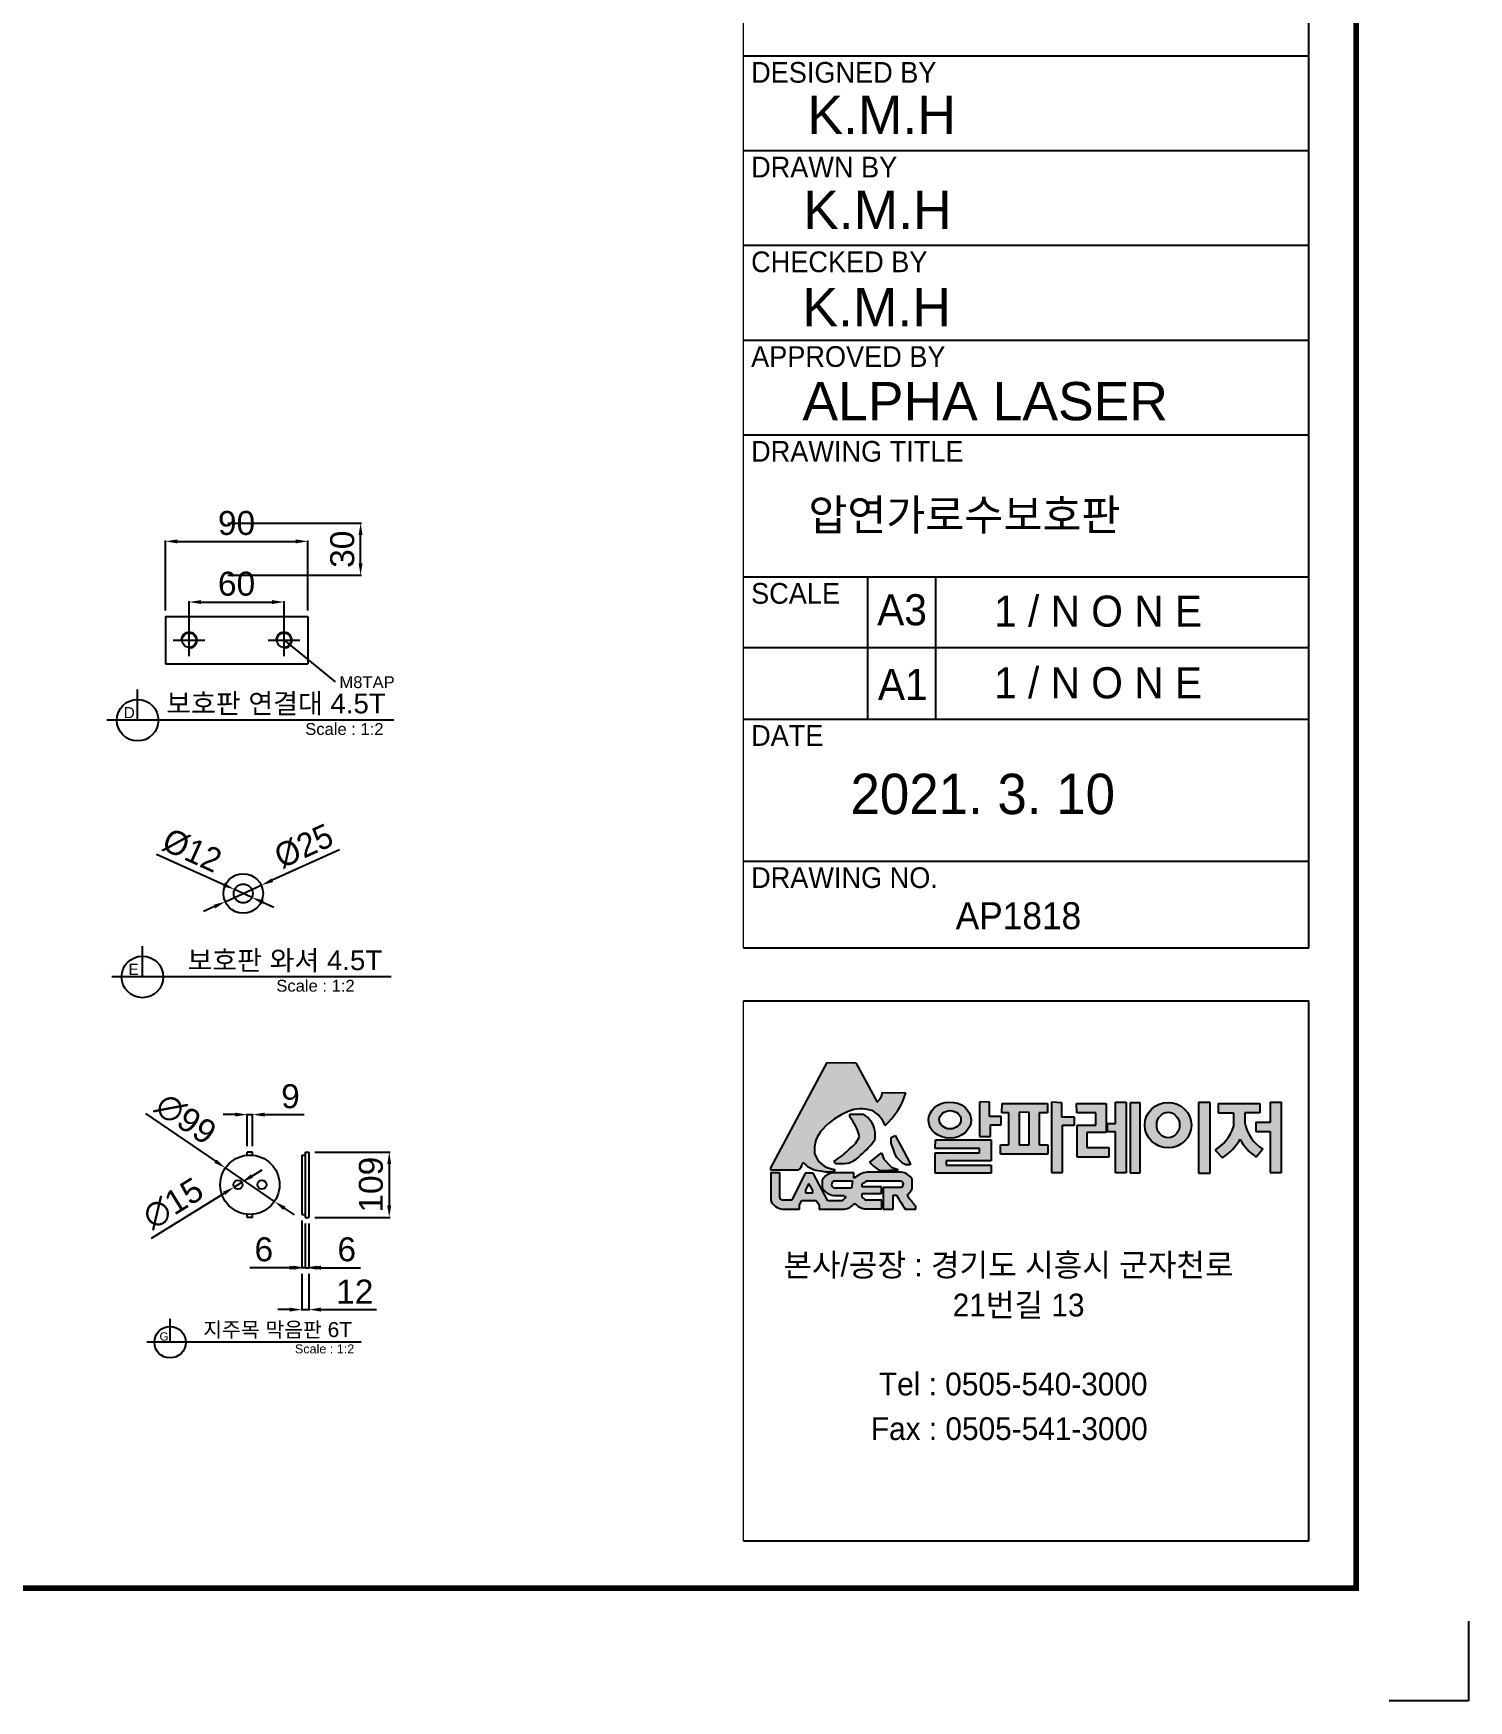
# Model space of a CAD drawing. Header units: millimetres. Extents: x 19970 to 27858, y -49763 to -44184.
# Drawn here: x 25463 to 27858, y -49763 to -46980 of the extents above; entities that cross this region are included whole.
import ezdxf
from ezdxf.enums import TextEntityAlignment as Align

# ---------------------------------------------------------------- set-up
doc = ezdxf.new("R2010")
doc.units = ezdxf.units.MM
doc.layers.add('LAYOUT', color=7, linetype='Continuous')
doc.layers.add('TEXT', color=7, linetype='Continuous')
doc.styles.add('H', font='')
doc.styles.get("Standard").update_dxf_attribs({"font": 'arial.ttf'})
doc.styles.get('H').set_extended_font_data('Dotum')
doc.dimstyles.new('ISO-25', dxfattribs={"dimtxt": 40, "dimasz": 20, "dimexe": 1.25, "dimexo": 10, "dimgap": 10, "dimtad": 1, "dimdec": 0, "dimtxsty": 'Standard', "dimcen": 2.5, "dimclrd": 3, "dimclre": 3, "dimclrt": 3, "dimadec": 0, "dimazin": 0, "dimtfac": 1, "dimtdec": 0, "dimtmove": 0, "dimatfit": 3, "dimfxl": 0, "dimarcsym": 0})

# ---------------------------------------------------------------- blocks, each defined once
blk = doc.blocks.new('*D12')
at = {"color": 3, "lineweight": -2, "transparency": 16777216}
for p, q in [((25683.3, -47943.4), (25683.3, -47826.8)), ((25703.3, -47828), (25900.9, -47828)), ((25920.9, -47943.4), (25920.9, -47826.8))]:
    blk.add_line(p, q, dxfattribs=at)
at = {"color": 3, "transparency": 16777216}
for points in [[(25703.3, -47824.7), (25703.3, -47831.4), (25683.3, -47828)], [(25900.9, -47824.7), (25900.9, -47831.4), (25920.9, -47828)]]:
    blk.add_solid(points, dxfattribs=at)
at = {"layer": 'Defpoints', "color": 0, "transparency": 16777216}
for p in [(25920.9, -47828), (25683.3, -47953.4), (25920.9, -47953.4)]:
    blk.add_point(p, dxfattribs=at)
at = {"color": 3, "transparency": 16777216, "insert": (25802.1, -47797.6), "char_height": 40, "attachment_point": 5}
blk.add_mtext('90', dxfattribs=at)
blk = doc.blocks.new('*D13')
at = {"color": 3, "lineweight": -2, "transparency": 16777216}
for p, q in [((25787.4, -47797.6), (26010.4, -47797.6)), ((26009.1, -47864.7), (26009.1, -47817.6)), ((25787.4, -47884.7), (26010.4, -47884.7))]:
    blk.add_line(p, q, dxfattribs=at)
at = {"color": 3, "transparency": 16777216}
for points in [[(26005.8, -47817.6), (26012.4, -47817.6), (26009.1, -47797.6)], [(26005.8, -47864.7), (26012.4, -47864.7), (26009.1, -47884.7)]]:
    blk.add_solid(points, dxfattribs=at)
at = {"layer": 'Defpoints', "color": 0, "transparency": 16777216}
for p in [(25777.4, -47797.6), (26009.1, -47797.6), (25777.4, -47884.7)]:
    blk.add_point(p, dxfattribs=at)
at = {"color": 3, "transparency": 16777216, "insert": (25978.7, -47841.2), "char_height": 40, "attachment_point": 5, "rotation": 90}
blk.add_mtext('30', dxfattribs=at)
blk = doc.blocks.new('*D14')
at = {"color": 3, "lineweight": -2, "transparency": 16777216}
for p, q in [((25973.7, -48342.7), (25861.6, -48393.7)), ((25783.3, -48429.4), (25843.4, -48402)), ((25765.1, -48437.6), (25746.9, -48445.9))]:
    blk.add_line(p, q, dxfattribs=at)
at = {"color": 3, "transparency": 16777216}
for points in [[(25860.2, -48390.7), (25863, -48396.7), (25843.4, -48402)], [(25763.7, -48434.6), (25766.5, -48440.7), (25783.3, -48429.4)]]:
    blk.add_solid(points, dxfattribs=at)
at = {"layer": 'Defpoints', "color": 0, "transparency": 16777216}
for p in [(25843.4, -48402), (25783.3, -48429.4)]:
    blk.add_point(p, dxfattribs=at)
at = {"color": 3, "transparency": 16777216, "insert": (25914.3, -48336.7), "char_height": 40, "attachment_point": 5, "rotation": 24.4839}
blk.add_mtext('{\\fMS PGothic|b0|i0|c129|p34;%%C25}', dxfattribs=at)
blk = doc.blocks.new('*D15')
at = {"color": 3, "lineweight": -2, "transparency": 16777216}
for p, q in [((25668.5, -48350.1), (25780.7, -48400.9)), ((25827.8, -48422.2), (25798.9, -48409.1)), ((25846, -48430.4), (25864.2, -48438.7))]:
    blk.add_line(p, q, dxfattribs=at)
at = {"color": 3, "transparency": 16777216}
for points in [[(25782.1, -48397.9), (25779.3, -48403.9), (25798.9, -48409.1)], [(25847.4, -48427.4), (25844.6, -48433.5), (25827.8, -48422.2)]]:
    blk.add_solid(points, dxfattribs=at)
at = {"layer": 'Defpoints', "color": 0, "transparency": 16777216}
for p in [(25798.9, -48409.1), (25827.8, -48422.2)]:
    blk.add_point(p, dxfattribs=at)
at = {"color": 3, "transparency": 16777216, "insert": (25727.8, -48344.1), "char_height": 40, "attachment_point": 5, "rotation": 335.6577}
blk.add_mtext('{\\fMS PGothic|b0|i0|c129|p34;%%C12}', dxfattribs=at)
blk = doc.blocks.new('*D16')
at = {"color": 3, "lineweight": -2, "transparency": 16777216}
for p, q in [((25722.9, -47983), (25722.9, -47928)), ((25742.9, -47929.3), (25861.3, -47929.3)), ((25881.3, -47983), (25881.3, -47928))]:
    blk.add_line(p, q, dxfattribs=at)
at = {"color": 3, "transparency": 16777216}
for points in [[(25742.9, -47926), (25742.9, -47932.6), (25722.9, -47929.3)], [(25861.3, -47926), (25861.3, -47932.6), (25881.3, -47929.3)]]:
    blk.add_solid(points, dxfattribs=at)
at = {"layer": 'Defpoints', "color": 0, "transparency": 16777216}
for p in [(25881.3, -47929.3), (25722.9, -47993), (25881.3, -47993)]:
    blk.add_point(p, dxfattribs=at)
at = {"color": 3, "transparency": 16777216, "insert": (25802.1, -47898.9), "char_height": 40, "attachment_point": 5}
blk.add_mtext('60', dxfattribs=at)
blk = doc.blocks.new('*D2')
at = {"color": 3, "lineweight": -2, "transparency": 16777216}
for p, q in [((16880.3, -24788.6), (16997.3, -24868.4)), ((17095.6, -24935.4), (17013.8, -24879.6)), ((17112.1, -24946.7), (17128.6, -24958))]:
    blk.add_line(p, q, dxfattribs=at)
at = {"color": 3, "transparency": 16777216}
for points in [[(16999.2, -24865.6), (16995.4, -24871.1), (17013.8, -24879.6)], [(17114, -24944), (17110.2, -24949.5), (17095.6, -24935.4)]]:
    blk.add_solid(points, dxfattribs=at)
at = {"layer": 'Defpoints', "color": 0, "transparency": 16777216}
for p in [(17013.8, -24879.6), (17095.6, -24935.4)]:
    blk.add_point(p, dxfattribs=at)
at = {"color": 3, "transparency": 16777216, "insert": (16947.7, -24797.7), "char_height": 40, "attachment_point": 5, "rotation": 325.6971}
blk.add_mtext('∅99', dxfattribs=at)
blk = doc.blocks.new('*D3')
at = {"color": 3, "lineweight": -2, "transparency": 16777216}
for p, q in [((17041.1, -24903.6), (17028.3, -24911.5)), ((17058.1, -24893.1), (17075.1, -24882.5)), ((16890.7, -24996.7), (17011.3, -24922))]:
    blk.add_line(p, q, dxfattribs=at)
at = {"color": 3, "transparency": 16777216}
for points in [[(17056.3, -24890.2), (17059.8, -24895.9), (17041.1, -24903.6)], [(17009.6, -24919.2), (17013.1, -24924.8), (17028.3, -24911.5)]]:
    blk.add_solid(points, dxfattribs=at)
at = {"layer": 'Defpoints', "color": 0, "transparency": 16777216}
for p in [(17041.1, -24903.6), (17028.3, -24911.5)]:
    blk.add_point(p, dxfattribs=at)
at = {"color": 3, "transparency": 16777216, "insert": (16926.5, -24938.8), "char_height": 40, "attachment_point": 5, "rotation": 31.7725}
blk.add_mtext('∅15', dxfattribs=at)
blk = doc.blocks.new('*D4')
at = {"color": 3, "lineweight": -2, "transparency": 16777216}
for p, q in [((17030.2, -24790.5), (17010.2, -24790.5)), ((17050.2, -24843), (17050.2, -24789.2)), ((17050.2, -24790.5), (17059.2, -24790.5)), ((17059.2, -24843), (17059.2, -24789.2)), ((17079.2, -24790.5), (17145.5, -24790.5))]:
    blk.add_line(p, q, dxfattribs=at)
at = {"color": 3, "transparency": 16777216}
for points in [[(17030.2, -24787.2), (17030.2, -24793.8), (17050.2, -24790.5)], [(17079.2, -24787.2), (17079.2, -24793.8), (17059.2, -24790.5)]]:
    blk.add_solid(points, dxfattribs=at)
at = {"layer": 'Defpoints', "color": 0, "transparency": 16777216}
for p in [(17059.2, -24790.5), (17050.2, -24853), (17059.2, -24853)]:
    blk.add_point(p, dxfattribs=at)
at = {"color": 3, "transparency": 16777216, "insert": (17122.4, -24760.1), "char_height": 40, "attachment_point": 5}
blk.add_mtext('9', dxfattribs=at)
blk = doc.blocks.new('*D5')
at = {"color": 3, "lineweight": -2, "transparency": 16777216}
for p, q in [((17163.1, -24853), (17288.5, -24853)), ((17287.2, -24873), (17287.2, -24942)), ((17163.1, -24962), (17288.5, -24962))]:
    blk.add_line(p, q, dxfattribs=at)
at = {"color": 3, "transparency": 16777216}
for points in [[(17283.9, -24873), (17290.5, -24873), (17287.2, -24853)], [(17283.9, -24942), (17290.5, -24942), (17287.2, -24962)]]:
    blk.add_solid(points, dxfattribs=at)
at = {"layer": 'Defpoints', "color": 0, "transparency": 16777216}
for p in [(17153.1, -24853), (17153.1, -24962), (17287.2, -24962)]:
    blk.add_point(p, dxfattribs=at)
at = {"color": 3, "transparency": 16777216, "insert": (17256.8, -24907.5), "char_height": 40, "attachment_point": 5, "rotation": 90}
blk.add_mtext('109', dxfattribs=at)
blk = doc.blocks.new('*D6')
at = {"color": 3, "lineweight": -2, "transparency": 16777216}
for p, q in [((17147.1, -24972), (17147.1, -25047.3)), ((17153.1, -24972), (17153.1, -25047.3)), ((17127.1, -25046), (17107.1, -25046)), ((17147.1, -25046), (17153.1, -25046)), ((17173.1, -25046), (17239.5, -25046))]:
    blk.add_line(p, q, dxfattribs=at)
at = {"color": 3, "transparency": 16777216}
for points in [[(17127.1, -25042.7), (17127.1, -25049.3), (17147.1, -25046)], [(17173.1, -25042.7), (17173.1, -25049.3), (17153.1, -25046)]]:
    blk.add_solid(points, dxfattribs=at)
at = {"layer": 'Defpoints', "color": 0, "transparency": 16777216}
for p in [(17147.1, -24962), (17153.1, -24962), (17153.1, -25046)]:
    blk.add_point(p, dxfattribs=at)
at = {"color": 3, "transparency": 16777216, "insert": (17216.3, -25015.6), "char_height": 40, "attachment_point": 5}
blk.add_mtext('6', dxfattribs=at)
blk = doc.blocks.new('*D7')
at = {"color": 3, "lineweight": -2, "transparency": 16777216}
for p, q in [((17141.1, -24967), (17141.1, -25047.3)), ((17147.1, -24972), (17147.1, -25047.3)), ((17121.1, -25046), (17054.7, -25046)), ((17147.1, -25046), (17141.1, -25046)), ((17167.1, -25046), (17187.1, -25046))]:
    blk.add_line(p, q, dxfattribs=at)
at = {"color": 3, "transparency": 16777216}
for points in [[(17121.1, -25042.7), (17121.1, -25049.3), (17141.1, -25046)], [(17167.1, -25042.7), (17167.1, -25049.3), (17147.1, -25046)]]:
    blk.add_solid(points, dxfattribs=at)
at = {"layer": 'Defpoints', "color": 0, "transparency": 16777216}
for p in [(17141.1, -24957), (17147.1, -24962), (17141.1, -25046)]:
    blk.add_point(p, dxfattribs=at)
at = {"color": 3, "transparency": 16777216, "insert": (17077.9, -25015.6), "char_height": 40, "attachment_point": 5}
blk.add_mtext('6', dxfattribs=at)
blk = doc.blocks.new('*D8')
at = {"color": 3, "lineweight": -2, "transparency": 16777216}
for p, q in [((17141.1, -25056), (17141.1, -25117.3)), ((17153.1, -25056), (17153.1, -25117.3)), ((17121.1, -25116), (17101.1, -25116)), ((17141.1, -25116), (17153.1, -25116)), ((17173.1, -25116), (17266.2, -25116))]:
    blk.add_line(p, q, dxfattribs=at)
at = {"color": 3, "transparency": 16777216}
for points in [[(17121.1, -25112.7), (17121.1, -25119.3), (17141.1, -25116)], [(17173.1, -25112.7), (17173.1, -25119.3), (17153.1, -25116)]]:
    blk.add_solid(points, dxfattribs=at)
at = {"layer": 'Defpoints', "color": 0, "transparency": 16777216}
for p in [(17141.1, -25046), (17153.1, -25046), (17153.1, -25116)]:
    blk.add_point(p, dxfattribs=at)
at = {"color": 3, "transparency": 16777216, "insert": (17229.7, -25085.9), "char_height": 40, "attachment_point": 5}
blk.add_mtext('12', dxfattribs=at)
blk = doc.blocks.new('A$C2C0F6B7D')
for p, q in [((0, 109), (-9, 109)), ((-9, 103.8), (-9, 109)), ((0, 103.8), (0, 109)), ((81.9, 104), (87.9, 104)), ((81.9, 104), (81.9, 5)), ((87.9, 109), (93.9, 109)), ((87.9, 109), (87.9, 0)), ((93.9, 109), (93.9, 0)), ((-9, 0), (-9, 5.2)), ((0, 0), (-9, 0)), ((0, 0), (0, 5.2)), ((81.9, 5), (87.9, 5)), ((87.9, 0), (93.9, 0)), ((-137.7, -208.4), (-137.7, -169.6)), ((181.4, -208.4), (-176.5, -208.4))]:
    blk.add_line(p, q)
for centre, radius in [((-4.5, 54.5), 49.5), ((-24.5, 54.5), 7.5), ((15.5, 54.5), 7.5), ((-137.7, -208.4), 26.3)]:
    blk.add_circle(centre, radius)
blk.add_text('G', height=14).set_placement((-155.4, -205.8))
at = {"layer": 'TEXT'}
blk.add_text('지주목 막음판 6T', height=25, dxfattribs=at).set_placement((41.8, -199.8), align=Align.CENTER)
blk.add_text('Scale : 1:2', height=15, dxfattribs=at).set_placement((70.6, -227))
for base, p1, p2, picture, middle in [((0, 171.5), (-9, 109), (0, 109), '*D4', (63.2, 202)), ((81.9, -84), (87.9, 0), (81.9, 5), '*D7', (18.7, -53.5)), ((93.9, -84), (87.9, 0), (93.9, 0), '*D6', (157.1, -53.5)), ((93.9, -154), (81.9, -84), (93.9, -84), '*D8', (170.5, -123.9))]:
    dim = blk.add_linear_dim(base=base, p1=p1, p2=p2, dimstyle='ISO-25')
    dim.commit()
    dim.dimension.update_dxf_attribs({"geometry": picture, "text_midpoint": middle, "insert": (-17059.2, 24962)})
for p1, p2, picture, middle in [((36.4, 26.6), (-45.4, 82.4), '*D2', (-111.5, 164.3)), ((-18.1, 58.4), (-30.9, 50.6), '*D3', (-132.7, 23.3))]:
    dim = blk.add_diameter_dim_2p(p1=p1, p2=p2, dimstyle='ISO-25')
    dim.commit()
    dim.dimension.update_dxf_attribs({"geometry": picture, "text_midpoint": middle, "insert": (-17059.2, 24962)})
dim = blk.add_linear_dim(base=(228, 0), p1=(93.9, 109), p2=(93.9, 0), angle=90, dimstyle='ISO-25')
dim.commit()
dim.dimension.update_dxf_attribs({"geometry": '*D5', "text_midpoint": (197.6, 54.5), "insert": (-17059.2, 24962)})

msp = doc.modelspace()

# ---------------------------------------------------------------- hatches: boundary and pattern name
h = msp.add_hatch(color=256)
h.dxf.hatch_style = 1
h.set_gradient(color1=(255, 0, 0), color2=(255, 159, 127), tint=1)
h.paths.add_polyline_path([(26693.9, -48873.9), (26693.7, -48877.7), (26739.5, -48877.7, 0.214284), (26746.1, -48867.2, -0.655828), (26749.2, -48866.3, 0.18567), (26776.4, -48878.6, 0.148851), (26799.9, -48878.7, 0.404174), (26800.6, -48876.1, -0.316733), (26766.8, -48849.5, -0.221534), (26780.5, -48808.9, -0.105066), (26822.7, -48779.5, -0.185229), (26862.2, -48778.2, -0.196064), (26884.5, -48802.9, 0.141597), (26919, -48748.5), (26879.7, -48748.1), (26878.9, -48753.4), (26876, -48758.3), (26871.3, -48764.3), (26835.7, -48698.3), (26788, -48697.9)])
h.paths.add_polyline_path([(26825.5, -48841.6, -0.08303), (26799.1, -48862.3, 0.230034), (26801.8, -48866.2, 0.021204), (26821.4, -48866, 0.137848), (26843.7, -48852.6, 0.057638), (26867.7, -48826.3, 0.060436), (26867.4, -48811.1, 0.2375), (26847.8, -48784.5), (26824.9, -48784.5), (26824.9, -48787.9, -0.121183), (26841.6, -48821.9, -0.135167)], flags=17)
h.paths.add_polyline_path([(26882.2, -48859), (26878.4, -48848.7), (26858.6, -48864.6, 0.044378), (26876.1, -48878.6), (26906, -48877.4), (26906, -48876.2), (26895.4, -48872.8)], flags=17)
h.paths.add_polyline_path([(26901.1, -48851.4), (26904.1, -48856.5), (26913.9, -48866.5), (26919.8, -48868.9), (26926.4, -48868.9), (26926.4, -48866.3), (26915.7, -48846.5), (26901.2, -48819.6), (26894.8, -48823), (26894.8, -48832.3), (26899.3, -48844.7)])
h.paths.add_polyline_path([(26714.3, -48927.7, -0.419155), (26708.3, -48922.1), (26708.3, -48881.4), (26693.6, -48881.4), (26693.6, -48928.4, 0.254457), (26713.1, -48942.9), (26741.4, -48942.9), (26741.4, -48935.6), (26745.6, -48927.9), (26769.3, -48927.9), (26774.7, -48935.3), (26774.7, -48942.9), (26816.5, -48942.9, 0.190479), (26833.5, -48932.7, 0.147735), (26850.3, -48942.1), (26878.8, -48942.1), (26878.8, -48927.7), (26852.6, -48927.7, -0.052449), (26846.2, -48923.1), (26846.2, -48916.4), (26878.3, -48916.4), (26878.3, -48905.4), (26846.1, -48905.4), (26846.1, -48900.5, -0.044761), (26854.6, -48895.5), (26910.9, -48895.5, -0.648836), (26912.1, -48906.4), (26881.5, -48906.4), (26881.5, -48942.6), (26897.9, -48942.6), (26897.9, -48919.1), (26903.5, -48919.1, 0.01692), (26918.1, -48942.4), (26935.6, -48942.4), (26935.6, -48937.7, -0.024318), (26921.6, -48919.5, 0.064908), (26929.6, -48908.9), (26929.6, -48892.6, 0.229002), (26911.5, -48880.8), (26854.7, -48880.8, 0.127003), (26832.5, -48890.9), (26832.5, -48881.8), (26797.1, -48881.8, 0.22689), (26779.4, -48894.3), (26779.4, -48907.7, 0.193483), (26798.7, -48919.8), (26815.9, -48919.8, 0.030046), (26819.3, -48923.3, 0.136716), (26813.4, -48928.7), (26788.7, -48928.7), (26764.4, -48882.7), (26751.3, -48882.7), (26729.1, -48927.7)])
h.paths.add_polyline_path([(26751.9, -48915.3), (26751.9, -48910.6), (26757.4, -48899.8), (26764, -48911.2), (26764, -48915.3)], flags=16)
h.paths.add_polyline_path([(26800.2, -48895.5), (26829.9, -48895.4), (26828.6, -48907.6), (26801.3, -48907.6, -0.924958)], flags=16)
edge = h.paths.add_edge_path()
edge.add_ellipse((26992.5, -48794), major_axis=(-35.5, -0.5), ratio=0.850598, start_angle=0, end_angle=360)
edge = h.paths.add_edge_path(flags=16)
edge.add_ellipse((26993, -48793.4), major_axis=(-18, 0), ratio=0.843368, start_angle=0, end_angle=360)
h.paths.add_polyline_path([(27061.8, -48827), (26968.6, -48827), (26968, -48841.4), (27042.1, -48841.4), (27042.1, -48848.8), (26968.3, -48848.8), (26968.3, -48882.3), (27061.6, -48882.3), (27061.6, -48869.1), (26986.2, -48869.1), (26986.2, -48862), (27061.8, -48862)])
h.paths.add_polyline_path([(27041.8, -48821.5), (27060.2, -48821.5), (27060.2, -48801.7), (27078, -48801.7), (27078, -48788), (27058.8, -48788), (27058.8, -48763.7), (27041.8, -48764)])
h.paths.add_polyline_path([(27090.8, -48782), (27090.8, -48835.1), (27077.2, -48835.1), (27077.2, -48850.7), (27156, -48850.7), (27156, -48835.2), (27141.9, -48835.2), (27141.9, -48782), (27155.5, -48782), (27155.5, -48766.3), (27080, -48766.3), (27079.1, -48782)])
h.paths.add_polyline_path([(27108.4, -48781), (27125.1, -48781.4), (27125.1, -48835.2), (27108.4, -48835.2)], flags=16)
h.paths.add_polyline_path([(27179.4, -48789.3), (27179.4, -48765), (27162.5, -48764.1), (27162.5, -48881.7), (27180.7, -48881.7), (27180.7, -48802.3), (27200.7, -48802.3), (27200.7, -48789.3)])
h.paths.add_polyline_path([(27221, -48814.8), (27253.3, -48814.8), (27253.3, -48766.2), (27204.2, -48766.2), (27204.4, -48781.9), (27236, -48781.9), (27236, -48802.5), (27205.1, -48802.5), (27205.1, -48855.9), (27257.9, -48855.9), (27257.9, -48839.6), (27221, -48839.6)])
h.paths.add_polyline_path([(27268.9, -48881.8), (27286.9, -48881.8), (27286.9, -48764.3), (27269.1, -48764.3), (27269.1, -48799.7), (27255.9, -48799.7), (27255.7, -48813.3), (27268.9, -48813.3)])
h.paths.add_polyline_path([(27293.7, -48882), (27310, -48882), (27310, -48765.1), (27293.7, -48765.1)])
edge = h.paths.add_edge_path()
edge.add_ellipse((27356.8, -48802.3), major_axis=(-38.9, 0), ratio=0.974401, start_angle=0, end_angle=360)
edge = h.paths.add_edge_path(flags=16)
edge.add_ellipse((27356.9, -48802.3), major_axis=(0, -21.3), ratio=0.89757, start_angle=0, end_angle=360)
h.paths.add_polyline_path([(27407.4, -48882.4), (27427, -48882.4), (27427, -48764.4), (27407.4, -48764.6)])
h.paths.add_polyline_path([(27477, -48826, 0.121385), (27503.7, -48855.7), (27514.8, -48842.7, -0.196928), (27484.8, -48798.8), (27484.8, -48782), (27509.8, -48782), (27509.8, -48766.1), (27440.6, -48766.1), (27440.6, -48781.7), (27465.8, -48781.7), (27465.8, -48805.4, -0.181097), (27435.2, -48844.1), (27447.8, -48856.9, 0.109226)])
h.paths.add_polyline_path([(27546.2, -48764.2), (27527.6, -48764.2), (27527.6, -48797.6), (27503.1, -48797.6), (27503.1, -48813), (27527.2, -48813), (27527.2, -48881.4), (27546.2, -48881.4)])

# ---------------------------------------------------------------- linework, layer by layer
at = {"color": 0, "lineweight": 20}
for p, q in [((26648.3, -48506.6), (26648.3, -45278.3)), ((26648.3, -49496.1), (26648.3, -48594.9))]:
    msp.add_line(p, q, dxfattribs=at)
for p, q in [((27591.6, -48506.6), (27591.6, -45278.3)), ((26648.3, -47017.7), (27591.6, -47017.7)), ((26648.3, -47175.8), (27591.6, -47175.8)), ((26648.3, -47333.9), (27591.6, -47333.9)), ((26648.3, -47492.1), (27591.6, -47492.1)), ((26648.3, -47650.2), (27591.6, -47650.2)), ((26648.3, -47887.4), (27591.6, -47887.4)), ((26855, -47887.4), (26855, -48124.5)), ((26968.4, -47887.4), (26968.4, -48124.5)), ((25683.3, -47953.4), (25683.3, -48032.6)), ((25683.3, -47953.4), (25920.9, -47953.4)), ((25920.9, -47953.4), (25920.9, -48032.6)), ((25881.3, -47993), (25966.6, -48062.6)), ((27591.6, -48005.9), (26648.3, -48005.9)), ((25683.3, -48032.6), (25920.9, -48032.6)), ((25636.9, -48126.5), (25636.9, -48075.3)), ((26064.5, -48126.5), (25585.7, -48126.5)), ((26648.3, -48124.5), (27591.6, -48124.5)), ((26648.3, -48361.7), (27591.6, -48361.7)), ((25645, -48555), (25645, -48503.8)), ((26648.3, -48506.6), (27591.6, -48506.6)), ((26060, -48555), (25593.8, -48555)), ((26648.3, -48594.9), (27591.6, -48594.9)), ((27591.6, -49496.1), (27591.6, -48594.9)), ((26693.9, -48873.9), (26788, -48697.9)), ((26788, -48697.9), (26835.7, -48698.3)), ((26835.7, -48698.3), (26871.3, -48764.3)), ((26876, -48758.3), (26878.9, -48753.4)), ((26878.9, -48753.4), (26879.7, -48748.1)), ((26879.7, -48748.1), (26919, -48748.5)), ((26871.3, -48764.3), (26876, -48758.3)), ((27058.8, -48763.7), (27041.8, -48764)), ((27041.8, -48764), (27041.8, -48821.5)), ((27058.8, -48788), (27058.8, -48763.7)), ((27079.1, -48782), (27080, -48766.3)), ((27090.8, -48782), (27079.1, -48782)), ((27080, -48766.3), (27155.5, -48766.3)), ((27090.8, -48835.1), (27090.8, -48782)), ((27108.4, -48781), (27108.4, -48835.2)), ((27125.1, -48781.4), (27108.4, -48781)), ((27125.1, -48835.2), (27125.1, -48781.4)), ((27155.5, -48782), (27141.9, -48782)), ((27141.9, -48782), (27141.9, -48835.2)), ((27155.5, -48766.3), (27155.5, -48782)), ((27162.5, -48764.1), (27162.5, -48881.7)), ((27179.4, -48765), (27162.5, -48764.1)), ((27179.4, -48789.3), (27179.4, -48765)), ((27204.2, -48766.2), (27253.3, -48766.2)), ((27204.4, -48781.9), (27204.2, -48766.2)), ((27236, -48781.9), (27204.4, -48781.9)), ((27236, -48802.5), (27236, -48781.9)), ((27253.3, -48766.2), (27253.3, -48814.8)), ((27269.1, -48799.7), (27269.1, -48764.3)), ((27269.1, -48764.3), (27286.9, -48764.3)), ((27286.9, -48764.3), (27286.9, -48881.8)), ((27293.7, -48765.1), (27293.7, -48882)), ((27310, -48765.1), (27293.7, -48765.1)), ((27310, -48882), (27310, -48765.1)), ((27427, -48764.4), (27407.4, -48764.6)), ((27407.4, -48764.6), (27407.4, -48882.4)), ((27427, -48882.4), (27427, -48764.4)), ((27440.6, -48766.1), (27509.8, -48766.1)), ((27440.6, -48766.1), (27440.6, -48781.7)), ((27440.6, -48781.7), (27465.8, -48781.7)), ((27465.8, -48781.7), (27465.8, -48805.4)), ((27509.8, -48782), (27484.8, -48782)), ((27484.8, -48782), (27484.8, -48798.8)), ((27509.8, -48766.1), (27509.8, -48782)), ((27527.6, -48797.6), (27527.6, -48764.2)), ((27527.6, -48764.2), (27546.2, -48764.2)), ((27546.2, -48881.4), (27546.2, -48764.2)), ((26847.8, -48784.5), (26824.9, -48784.5)), ((26824.9, -48784.5), (26824.9, -48787.9)), ((27078, -48788), (27058.8, -48788)), ((27060.2, -48821.5), (27060.2, -48801.7)), ((27060.2, -48801.7), (27078, -48801.7)), ((27078, -48801.7), (27078, -48788)), ((27200.7, -48789.3), (27179.4, -48789.3)), ((27180.7, -48881.7), (27180.7, -48802.3)), ((27180.7, -48802.3), (27200.7, -48802.3)), ((27200.7, -48802.3), (27200.7, -48789.3)), ((27205.1, -48855.9), (27205.1, -48802.5)), ((27205.1, -48802.5), (27236, -48802.5)), ((27255.7, -48813.3), (27255.9, -48799.7)), ((27255.9, -48799.7), (27269.1, -48799.7)), ((27503.1, -48797.6), (27503.1, -48813)), ((27503.1, -48797.6), (27527.6, -48797.6)), ((26894.8, -48823), (26901.2, -48819.6)), ((26894.8, -48832.3), (26894.8, -48823)), ((26899.3, -48844.7), (26894.8, -48832.3)), ((26901.3, -48819.8), (26915.7, -48846.5)), ((26968, -48841.4), (26968.6, -48827)), ((26968.6, -48827), (27061.8, -48827)), ((27041.8, -48821.5), (27060.2, -48821.5)), ((27061.8, -48827), (27061.8, -48862)), ((27077.2, -48850.7), (27077.2, -48835.1)), ((27077.2, -48835.1), (27090.8, -48835.1)), ((27108.4, -48835.2), (27125.1, -48835.2)), ((27141.9, -48835.2), (27156, -48835.2)), ((27156, -48835.2), (27156, -48850.7)), ((27253.3, -48814.8), (27221, -48814.8)), ((27221, -48814.8), (27221, -48839.6)), ((27268.9, -48813.3), (27255.7, -48813.3)), ((27268.9, -48881.8), (27268.9, -48813.3)), ((27503.1, -48813), (27527.2, -48813)), ((27527.2, -48813), (27527.2, -48881.4)), ((26858.6, -48864.6), (26878.4, -48848.7)), ((26878.4, -48848.7), (26882.2, -48859)), ((26882.2, -48859), (26895.4, -48872.8)), ((26901.1, -48851.4), (26899.3, -48844.7)), ((26904.1, -48856.5), (26901.1, -48851.4)), ((26913.9, -48866.5), (26904.1, -48856.5)), ((26919.8, -48868.9), (26913.9, -48866.5)), ((26915.7, -48846.5), (26926.4, -48866.3)), ((26926.4, -48866.3), (26926.4, -48868.9)), ((27042.1, -48841.4), (26968, -48841.4)), ((26968.3, -48882.3), (26968.3, -48848.8)), ((26968.3, -48848.8), (27042.1, -48848.8)), ((27061.8, -48862), (26986.2, -48862)), ((26986.2, -48862), (26986.2, -48869.1)), ((27042.1, -48848.8), (27042.1, -48841.4)), ((27156, -48850.7), (27077.2, -48850.7)), ((27257.9, -48855.9), (27205.1, -48855.9)), ((27221, -48839.6), (27257.9, -48839.6)), ((27257.9, -48839.6), (27257.9, -48855.9)), ((27435.2, -48844.1), (27447.8, -48856.9)), ((27514.8, -48842.7), (27503.7, -48855.7)), ((26693.6, -48881.4), (26708.3, -48881.4)), ((26693.6, -48881.4), (26693.6, -48928.4)), ((26693.7, -48877.7), (26693.9, -48873.9)), ((26739.5, -48877.7), (26693.7, -48877.7)), ((26708.3, -48881.4), (26708.3, -48922.1)), ((26751.3, -48882.7), (26729.1, -48927.7)), ((26764.4, -48882.7), (26751.3, -48882.7)), ((26788.7, -48928.7), (26764.4, -48882.7)), ((26779.4, -48894.3), (26779.4, -48907.7)), ((26832.5, -48881.8), (26797.1, -48881.8)), ((26832.5, -48890.9), (26832.5, -48881.8)), ((26911.5, -48880.8), (26854.7, -48880.8)), ((26906, -48877.4), (26876.1, -48878.6)), ((26895.4, -48872.8), (26906, -48876.2)), ((26906, -48876.2), (26906, -48877.4)), ((26926.4, -48868.9), (26919.8, -48868.9)), ((26929.6, -48908.9), (26929.6, -48892.6)), ((27061.6, -48882.3), (26968.3, -48882.3)), ((26986.2, -48869.1), (27061.6, -48869.1)), ((27061.6, -48869.1), (27061.6, -48882.3)), ((27162.5, -48881.7), (27180.7, -48881.7)), ((27286.9, -48881.8), (27268.9, -48881.8)), ((27293.7, -48882), (27310, -48882)), ((27407.4, -48882.4), (27427, -48882.4)), ((27527.2, -48881.4), (27546.2, -48881.4)), ((26757.4, -48899.8), (26751.9, -48910.6)), ((26751.9, -48910.6), (26751.9, -48915.3)), ((26751.9, -48915.3), (26764, -48915.3)), ((26764, -48911.2), (26757.4, -48899.8)), ((26764, -48915.3), (26764, -48911.2)), ((26798.7, -48919.8), (26815.9, -48919.8)), ((26800.2, -48895.5), (26829.9, -48895.4)), ((26828.6, -48907.6), (26801.2, -48907.6)), ((26829.9, -48895.4), (26828.6, -48907.6)), ((26846.1, -48905.4), (26846.1, -48900.5)), ((26878.3, -48905.4), (26846.1, -48905.4)), ((26846.2, -48923.1), (26846.2, -48916.4)), ((26846.2, -48916.4), (26878.3, -48916.4)), ((26854.6, -48895.5), (26910.9, -48895.5)), ((26878.3, -48916.4), (26878.3, -48905.4)), ((26912.1, -48906.4), (26881.5, -48906.4)), ((26881.5, -48906.4), (26881.5, -48942.6)), ((26897.9, -48942.6), (26897.9, -48919.1)), ((26897.9, -48919.1), (26903.5, -48919.1)), ((26713.1, -48942.9), (26741.4, -48942.9)), ((26729.1, -48927.7), (26713.7, -48927.7)), ((26741.4, -48935.6), (26745.6, -48927.9)), ((26741.4, -48942.9), (26741.4, -48935.6)), ((26745.6, -48927.9), (26769.3, -48927.9)), ((26769.3, -48927.9), (26774.7, -48935.3)), ((26774.7, -48935.3), (26774.7, -48942.9)), ((26774.7, -48942.9), (26816.5, -48942.9)), ((26813.4, -48928.7), (26788.7, -48928.7)), ((26850.3, -48942.1), (26878.8, -48942.1)), ((26878.8, -48927.7), (26852.6, -48927.7)), ((26878.8, -48942.1), (26878.8, -48927.7)), ((26881.5, -48942.6), (26897.9, -48942.6)), ((26918.1, -48942.4), (26935.6, -48942.4)), ((26935.6, -48942.4), (26935.6, -48937.7)), ((26648.3, -49496.1), (27591.6, -49496.1)), ((27858.4, -49630.1), (27858.4, -49763)), ((27858.4, -49763), (27725.6, -49763))]:
    msp.add_line(p, q)
at = {"color": 1}
for p, q in [((25722.9, -48019.4), (25722.9, -47966.6)), ((25881.3, -48019.4), (25881.3, -47966.6)), ((25696.5, -47993), (25749.3, -47993)), ((25854.9, -47993), (25907.7, -47993))]:
    msp.add_line(p, q, dxfattribs=at)
for centre, radius in [((25722.9, -47993), 11.9), ((25881.3, -47993), 11.9), ((25636.9, -48126.5), 34.7), ((25813.3, -48415.7), 33), ((25813.3, -48415.7), 15.8), ((25645, -48555), 34.7)]:
    msp.add_circle(centre, radius)
at = {"color": 4}
for centre in [(25722.9, -47993), (25881.3, -47993)]:
    msp.add_arc(centre, 13.2, 270, 180, dxfattribs=at)
for centre, radius, start, end in [((26807.7, -48715.9), 116, 311.4509, 343.6881), ((26870.9, -48893.6), 123.9, 112.8742, 136.8648), ((26844.2, -48830.2), 55.1, 70.8979, 112.8751), ((26843.1, -48817.9), 44.1, 19.9375, 64.3092), ((26817.2, -48843.9), 50.7, 136.3749, 186.3397), ((26780.5, -48808.9), 1.852122295531444e-12, 159.4993, 330.6422), ((26764.1, -48838.8), 79.3, 12.3605, 39.9987), ((26831.1, -48817.3), 36.8, 9.6034, 63.0444), ((26804.9, -48819.8), 63.1, 354.0601, 7.8943), ((27398.8, -48783.9), 70.3, 301.1839, 342.2433), ((27553.4, -48784.1), 70.2, 192.0664, 236.6287), ((26797.8, -48802.4), 48, 305.2379, 336.0294), ((26742.2, -48736), 154.6, 311.0403, 324.2354), ((27392.5, -48775.4), 98.5, 304.1443, 329.0781), ((27550.7, -48786.8), 83.4, 208.0421, 235.7261), ((26731.1, -48865), 15.1, 303.6229, 352.0073), ((26747.8, -48867.4), 1.78, 38.9695, 171.9523), ((26778.9, -48837.1), 41.6, 224.5251, 266.5984), ((26749.2, -48866.3), 1.416328814229928e-12, 41.2759, 185.3558), ((26802.6, -48838.8), 37.4, 196.6209, 266.9197), ((26750.3, -48773.2), 101.6, 298.744, 317.7294), ((26804.5, -48861.5), 5.42, 188.8476, 240.6661), ((26809.1, -48635.5), 230.8, 268.191, 273.05), ((26808.7, -48819.6), 48.1, 285.2841, 316.6787), ((26945.7, -48773.7), 125.9, 226.2191, 236.3831), ((26788.3, -48840.1), 40.3, 252.9152, 285.3632), ((26801.3, -48906.5), 25.1, 99.81, 150.9436), ((26798.9, -48877.1), 1.91, 270.9412, 29.2318), ((26863.2, -48928.7), 48.7, 100.1161, 129.0681), ((26908.3, -48905.4), 24.9, 31.1703, 82.764), ((26714, -48921.9), 5.74, 182.0619, 266.9731), ((26804, -48889.8), 30.5, 216.163, 259.9649), ((26801.2, -48901.5), 6.07, 99.6386, 269.2912), ((26847.2, -48894), 40.5, 219.5763, 226.4602), ((26878.3, -48945), 54.8, 115.6034, 125.855), ((27255.1, -48714.8), 406.7, 210.1657, 214.0431), ((26909, -48901.2), 6.02, 300.2822, 72.1901), ((26884.8, -48883.3), 51.6, 315.4182, 330.2733), ((27115.9, -48784.4), 236.7, 214.799, 220.3711), ((26716.7, -48917.7), 25.4, 204.7787, 261.884), ((26826, -48936.4), 14.7, 117.1825, 148.3224), ((26812.2, -48916.2), 27, 279.1517, 322.2895), ((26857.5, -48909.6), 33.3, 224.0335, 257.6487), ((26871, -48895), 37.5, 228.6667, 240.6761)]:
    msp.add_arc(centre, radius, start, end)
for centre, major_axis, ratio in [((26992.5, -48794), (-35.5, -0.5), 0.850598), ((26993, -48793.4), (-18, 0), 0.843368), ((27356.8, -48802.3), (-38.9, 0), 0.974401), ((27356.9, -48802.3), (0, -21.3), 0.89757)]:
    msp.add_ellipse(centre, major_axis=major_axis, ratio=ratio)
at = {"layer": 'LAYOUT'}
for p, q in [((27670.6, -49575.1), (27670.6, -48729.9)), ((25510.6, -49575.1), (27670.6, -49575.1))]:
    msp.add_line(p, q, dxfattribs=at)
at = {"layer": 'LAYOUT', "const_width": 9.39}
msp.add_lwpolyline([(20157.4, -49575.1), (27670.6, -49575.1), (27670.6, -44372.2), (20157.4, -44372.2)], close=True, dxfattribs=at)

# ---------------------------------------------------------------- block references
msp.add_blockref('A$C2C0F6B7D', (25828.9, -48956.3))

# ---------------------------------------------------------------- texts
at = {"style": 'H'}
for s, height, p in [('DESIGNED BY', 34.589, (26660.9, -47062.5)), ('DRAWN BY', 34.59, (26660.9, -47220.6)), ('CHECKED BY', 34.59, (26660.9, -47378.7)), ('APPROVED BY', 34.589, (26660.9, -47536.8)), ('DRAWING TITLE', 34.589, (26660.9, -47695)), ('압연가로수보호판', 51.88, (26756.4, -47809.8)), ('SCALE', 34.59, (26660.9, -47932.1)), ('A3', 51.88, (26871.3, -47968.1)), ('1 / N O N E', 51.884, (27066.4, -47970.4)), ('A1', 51.88, (26872.5, -48092.8)), ('1 / N O N E', 51.884, (27066.4, -48090)), ('DATE', 34.59, (26660.9, -48169.3)), ('2021. 3. 10', 67.449, (26826.7, -48283.3)), ('DRAWING NO.', 34.589, (26660.9, -48406.5)), ('AP1818', 44.97, (27002.4, -48475.3)), ('본사/공장 : 경기도 시흥시 군자천로', 38.048, (26714.7, -49054.8)), ('21번길 13', 38.05, (26997.3, -49121.7)), ('Tel : 0505-540-3000', 38.048, (26874.2, -49253.5)), ('Fax : 0505-541-3000', 38.048, (26860.7, -49328))]:
    msp.add_text(s, height=height, dxfattribs=at).set_placement(p)
for s, height, p in [('K.M.H', 63.89, (26754.9, -47147.9)), ('K.M.H', 63.89, (26747.7, -47306.7)), ('K.M.H', 63.89, (26746.5, -47469)), ('ALPHA LASER', 63.888, (26746.5, -47625.9)), ('M8TAP', 19.8, (25973.8, -48072.9)), ('D', 18.5, (25613.6, -48123.1)), ('E', 18.5, (25621.7, -48551.6))]:
    msp.add_text(s, height=height).set_placement(p)
at = {"layer": 'TEXT'}
for s, p in [('보호판 연결대 4.5T', (25867.9, -48115.1)), ('보호판 와셔 4.5T', (25882.7, -48543.7))]:
    msp.add_text(s, height=33, dxfattribs=at).set_placement(p, align=Align.CENTER)
for p in [(25916.7, -48151.1), (25868.5, -48579.6)]:
    msp.add_text('Scale : 1:2', height=19.8, dxfattribs=at).set_placement(p)

# ---------------------------------------------------------------- dimensions: what is measured, and where the dimension line sits
dim = msp.add_linear_dim(base=(25920.9, -47828), p1=(25683.3, -47953.4), p2=(25920.9, -47953.4), text='90', dimstyle='ISO-25')
dim.commit()
dim.dimension.update_dxf_attribs({"geometry": '*D12', "text_midpoint": (25802.1, -47828), "dimtype": 128})
dim = msp.add_linear_dim(base=(26009.1, -47797.6), p1=(25777.4, -47884.7), p2=(25777.4, -47797.6), angle=90, text='30', dimstyle='ISO-25')
dim.commit()
dim.dimension.update_dxf_attribs({"geometry": '*D13', "text_midpoint": (25978.7, -47841.2)})
dim = msp.add_linear_dim(base=(25881.3, -47929.3), p1=(25722.9, -47993), p2=(25881.3, -47993), text='60', dimstyle='ISO-25')
dim.commit()
dim.dimension.update_dxf_attribs({"geometry": '*D16', "text_midpoint": (25802.1, -47898.9)})
for p1, p2, text, picture, middle in [((25827.8, -48422.2), (25798.9, -48409.1), '{\\fMS PGothic|b0|i0|c129|p34;%%C12}', '*D15', (25727.8, -48344.1)), ((25783.3, -48429.4), (25843.4, -48402), '{\\fMS PGothic|b0|i0|c129|p34;%%C25}', '*D14', (25914.3, -48336.7))]:
    dim = msp.add_diameter_dim_2p(p1=p1, p2=p2, text=text, dimstyle='ISO-25')
    dim.commit()
    dim.dimension.update_dxf_attribs({"geometry": picture, "text_midpoint": middle})

doc.saveas('drawing.dxf')
